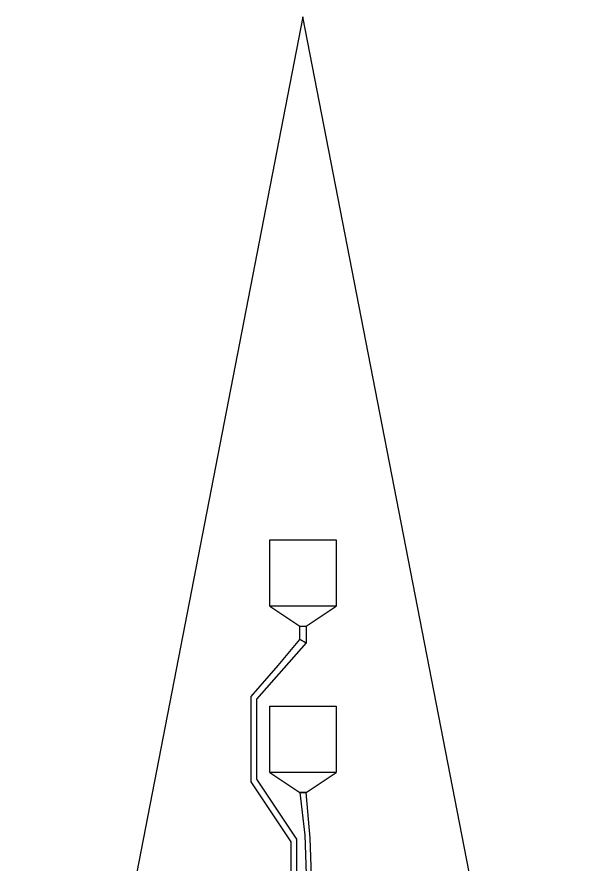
# Model space of a CAD drawing. Header units: inches. Extents: x 106592 to 209533, y 57057 to 74911.
# Drawn here: x 112558.5 to 112644.5, y 64079.4 to 64206.7 of the extents above; entities that cross this region are included whole.
import ezdxf

# ---------------------------------------------------------------- set-up
doc = ezdxf.new("R2010")
doc.units = ezdxf.units.IN
doc.header["$MEASUREMENT"] = 0
for name, color, linetype in [('metal', 221, 'Continuous'), ('nitride window', 40, 'Continuous'), ('profile', 140, 'Continuous')]:
    doc.layers.add(name, color=color, linetype=linetype)

msp = doc.modelspace()

# ---------------------------------------------------------------- linework, layer by layer
at = {"layer": 'metal'}
for points in [[(112596.51, 64128.12), (112606.51, 64128.12), (112606.51, 64118.12), (112596.51, 64118.12)], [(112606.51, 64118.12), (112596.51, 64118.12), (112601.01, 64115.12), (112602.01, 64115.12), (112606.51, 64118.12)], [(112601.01, 64115.12), (112602.01, 64115.12), (112602.01, 64112.62), (112601.01, 64113.12)], [(112596.51, 64103.12), (112606.51, 64103.12), (112606.51, 64093.12), (112596.51, 64093.12)], [(112606.51, 64093.12), (112596.51, 64093.12), (112601.01, 64090.12), (112602.01, 64090.12), (112606.51, 64093.12)]]:
    msp.add_lwpolyline(points, close=True, dxfattribs=at)
for points in [[(112599.64, 64063.38), (112599.71, 64082.72), (112593.71, 64091.72), (112593.73, 64104.56), (112597.76, 64109.21), (112601.01, 64113.12), (112602.01, 64112.62), (112594.53, 64104.15), (112594.51, 64092.12), (112600.51, 64083.12), (112600.43, 64062.97)], [(112603.31, 64063.52), (112602.59, 64083.27), (112602.01, 64090.12), (112602.01, 64090.12), (112601.01, 64090.12), (112601.79, 64083.69), (112602.51, 64063.12)]]:
    msp.add_lwpolyline(points, dxfattribs=at)
at = {"layer": 'nitride window'}
for points in [[(112596.51, 64128.12), (112606.51, 64128.12), (112606.51, 64118.12), (112596.51, 64118.12)], [(112596.51, 64103.12), (112606.51, 64103.12), (112606.51, 64093.12), (112596.51, 64093.12)]]:
    msp.add_lwpolyline(points, close=True, dxfattribs=at)
at = {"layer": 'profile'}
msp.add_lwpolyline([(112601.51, 64206.72), (112576.51, 64078.12), (112572.51, 64028.12), (112558.51, 63188.12), (112559.01, 62498.05), (112644, 62498.05), (112644.51, 63188.12), (112630.51, 64028.12), (112626.51, 64078.12)], close=True, dxfattribs=at)

doc.saveas('drawing.dxf')
